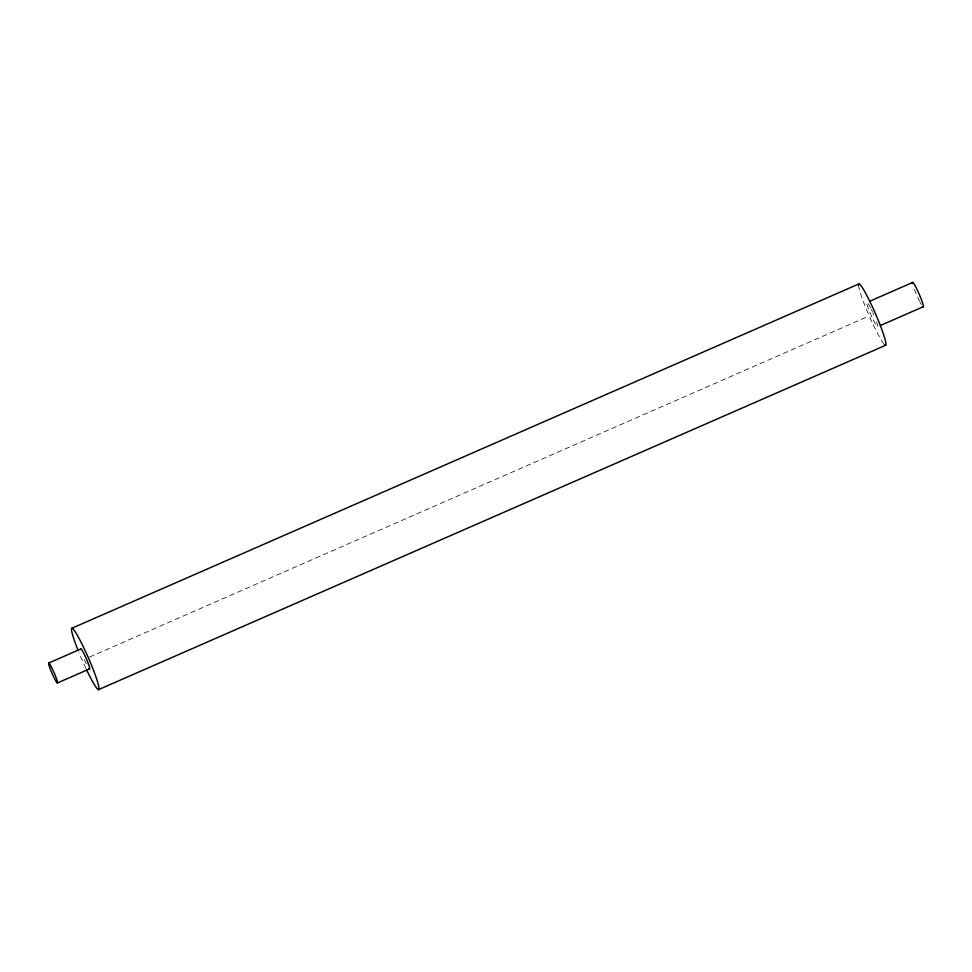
<?xml version="1.0" encoding="UTF-8"?>
<svg xmlns="http://www.w3.org/2000/svg" width="972" height="972" viewBox="0 0 972 972"><rect width="100%" height="100%" fill="white"/><g stroke="black" fill="none" stroke-linecap="round" stroke-linejoin="round"><path stroke-width="0.73" stroke-dasharray="4.86 3.65" d="M89.4 657.096L869.017 316.022M85.961 668.529A33.461 3.305 66.4 0 1 78.999 652.674M86.399 663.961A10.886 1.081 66.4 0 1 84.078 658.98M883.925 343.991A33.461 3.305 66.4 0 1 868.822 315.001A33.461 3.305 66.4 0 1 858.519 285.464M876.525 321.768A13.341 1.324 66.4 0 1 875.043 323.372A13.341 1.324 66.4 0 1 867.182 304.892A13.341 1.324 66.4 0 1 870.936 308.646M871.41 309.594A13.341 1.324 66.4 0 1 872.358 311.623M872.832 312.656A13.341 1.324 66.4 0 1 873.779 314.794M921.395 304.528A13.341 1.324 66.4 0 1 920.168 302.341M919.731 301.478A13.341 1.324 66.4 0 1 913.68 287.445"/><path stroke-width="1.46" d="M71.782 628.289L858.798 283.97M869.576 301.308L912.489 282.524M48.746 663.013L80.907 648.944M57.397 682.976A10.886 1.081 66.4 0 0 51.905 667.958A10.886 1.081 66.4 0 0 49.912 668.043A10.886 1.081 66.4 0 0 57.397 682.976L89.558 668.906M880.474 325.474L923.4 306.69M98.682 689.561L885.711 345.242M77.954 650.086A33.461 3.305 66.4 0 1 76.302 633.562A33.461 3.305 66.4 0 1 97.893 683.024A33.461 3.305 66.4 0 1 86.557 669.781M80.761 649.296A10.886 1.081 66.4 0 1 86.386 658.87A10.886 1.081 66.4 0 1 89.108 668.578M858.519 285.464A33.461 3.305 66.4 0 1 875.104 312.863A33.461 3.305 66.4 0 1 884.508 344.647M912.526 283.447A13.341 1.324 66.4 0 1 918.528 292.669A13.341 1.324 66.4 0 1 923.06 306.788"/></g></svg>
